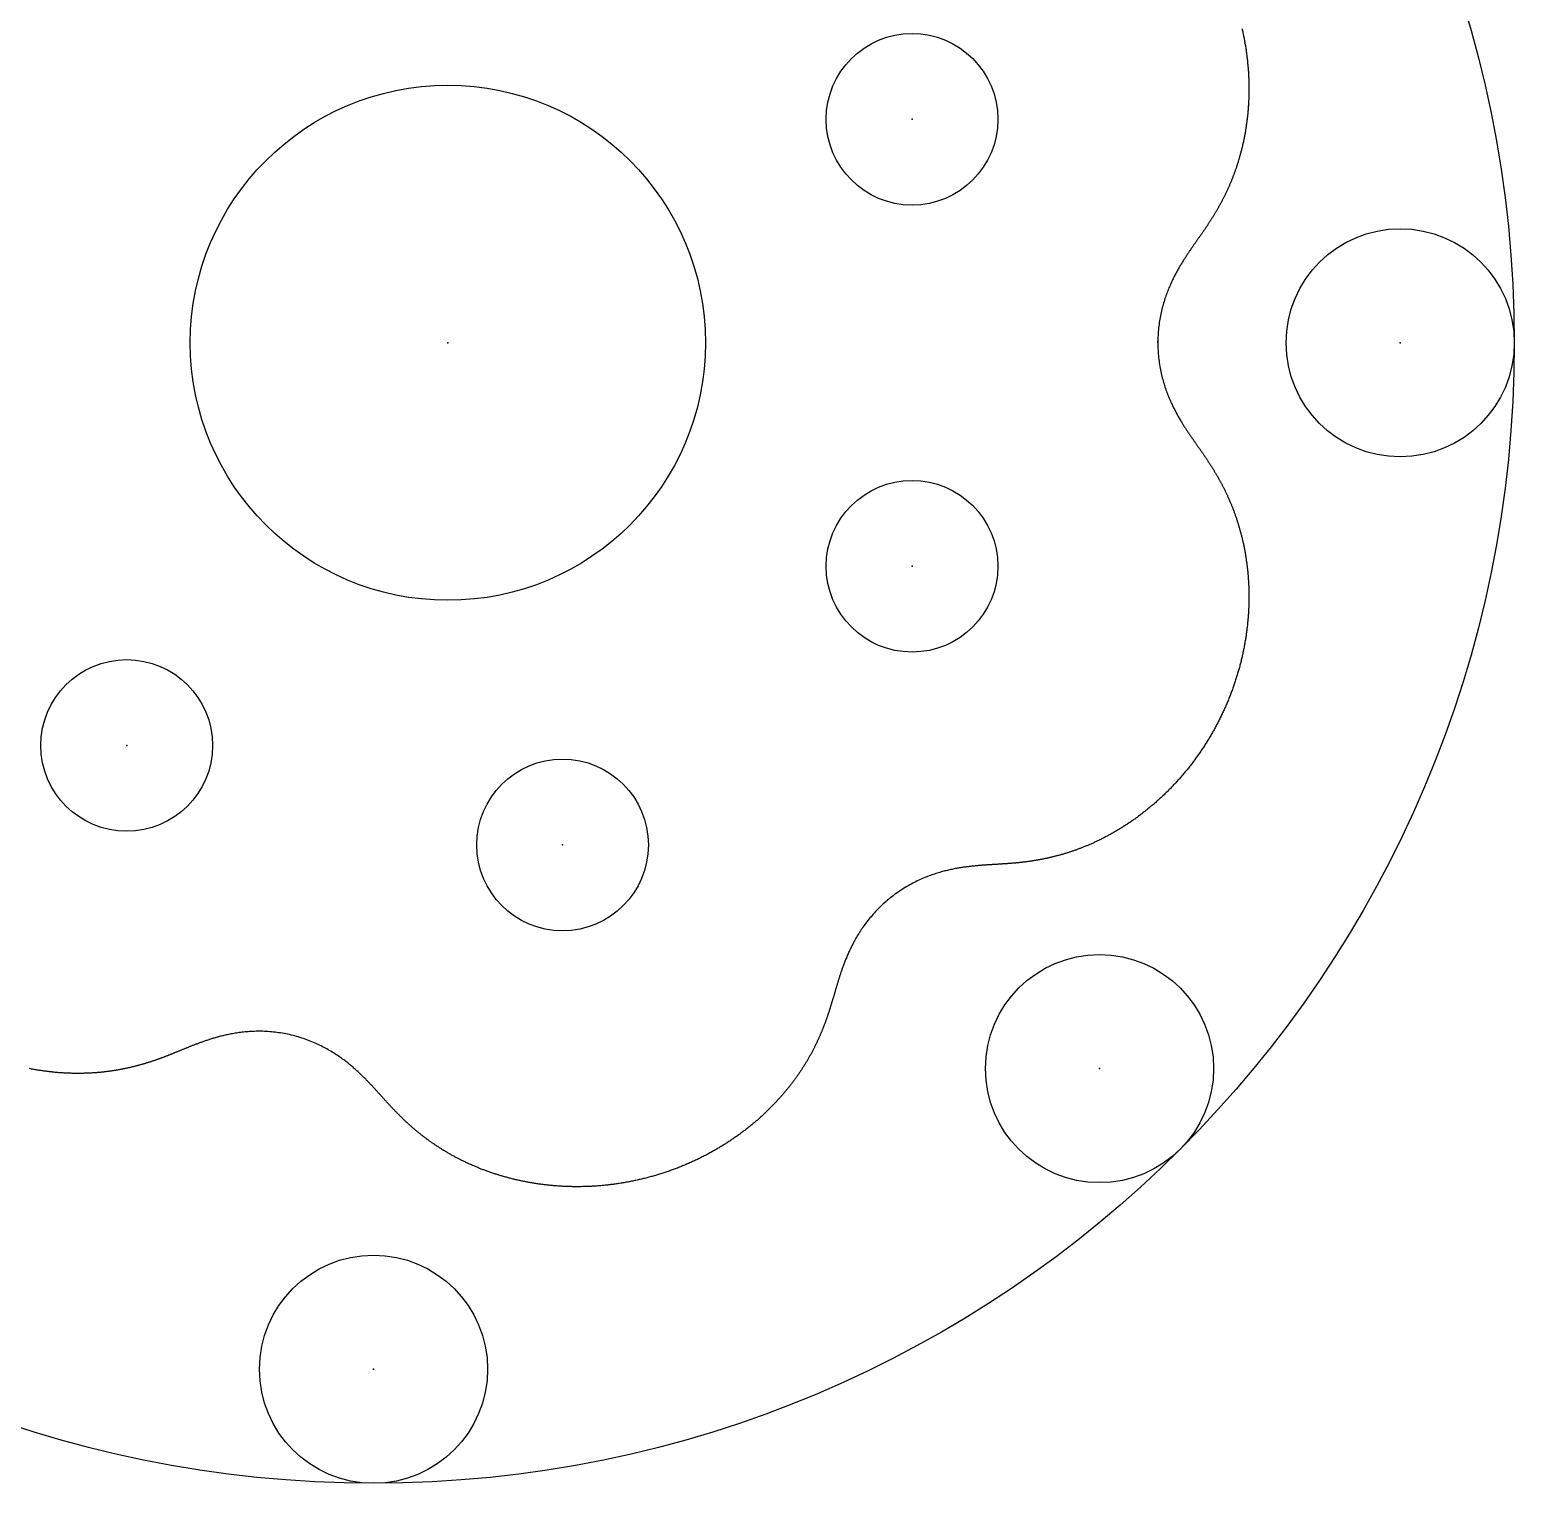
# Model space of a CAD drawing. Header units: metres. Extents: x -69 to 69, y -69 to 69.
# Drawn here: x -20.8 to 69.1, y -69.1 to 19 of the extents above; entities that cross this region are included whole.
import ezdxf

# ---------------------------------------------------------------- set-up
doc = ezdxf.new("R2010")
doc.units = ezdxf.units.M

msp = doc.modelspace()

# ---------------------------------------------------------------- linework, layer by layer
at = {"color": 1}
msp.add_lwpolyline([(52.621, 19.03), (52.635, 18.967), (52.649, 18.903), (52.663, 18.839), (52.677, 18.775), (52.691, 18.711), (52.704, 18.647), (52.717, 18.583), (52.73, 18.519), (52.742, 18.455), (52.754, 18.391), (52.766, 18.327), (52.778, 18.264), (52.789, 18.2), (52.8, 18.136), (52.811, 18.072), (52.822, 18.009), (52.832, 17.945), (52.842, 17.881), (52.852, 17.818), (52.862, 17.754), (52.871, 17.691), (52.88, 17.627), (52.889, 17.564), (52.897, 17.501), (52.905, 17.437), (52.913, 17.374), (52.921, 17.311), (52.929, 17.248), (52.936, 17.185), (52.943, 17.122), (52.95, 17.059), (52.956, 16.996), (52.962, 16.933), (52.968, 16.87), (52.974, 16.808), (52.979, 16.745), (52.985, 16.682), (52.99, 16.62), (52.994, 16.558), (52.999, 16.495), (53.003, 16.433), (53.007, 16.371), (53.011, 16.309), (53.014, 16.247), (53.017, 16.185), (53.02, 16.123), (53.023, 16.062), (53.025, 16), (53.028, 15.939), (53.03, 15.877), (53.032, 15.816), (53.033, 15.755), (53.034, 15.694), (53.035, 15.633), (53.036, 15.572), (53.037, 15.511), (53.037, 15.451), (53.037, 15.39), (53.037, 15.33), (53.037, 15.269), (53.036, 15.209), (53.036, 15.149), (53.035, 15.089), (53.033, 15.029), (53.032, 14.97), (53.03, 14.91), (53.028, 14.851), (53.026, 14.791), (53.024, 14.732), (53.021, 14.673), (53.018, 14.614), (53.015, 14.556), (53.012, 14.497), (53.009, 14.439), (53.005, 14.38), (53.001, 14.322), (52.997, 14.264), (52.993, 14.206), (52.988, 14.149), (52.984, 14.091), (52.979, 14.033), (52.974, 13.976), (52.968, 13.919), (52.963, 13.862), (52.957, 13.805), (52.951, 13.749), (52.945, 13.692), (52.939, 13.636), (52.932, 13.58), (52.926, 13.524), (52.919, 13.468), (52.912, 13.412), (52.904, 13.357), (52.897, 13.301), (52.889, 13.246), (52.881, 13.191), (52.873, 13.136), (52.865, 13.082), (52.857, 13.027), (52.848, 12.973), (52.84, 12.919), (52.831, 12.865), (52.822, 12.811), (52.812, 12.757), (52.803, 12.704), (52.794, 12.651), (52.784, 12.598), (52.774, 12.545), (52.764, 12.492), (52.754, 12.44), (52.743, 12.387), (52.733, 12.335), (52.722, 12.283), (52.711, 12.232), (52.7, 12.18), (52.689, 12.129), (52.678, 12.078), (52.666, 12.027), (52.655, 11.976), (52.643, 11.925), (52.631, 11.875), (52.619, 11.825), (52.607, 11.775), (52.594, 11.725), (52.582, 11.675), (52.569, 11.626), (52.557, 11.577), (52.544, 11.528), (52.531, 11.479), (52.518, 11.43), (52.504, 11.382), (52.491, 11.334), (52.477, 11.286), (52.464, 11.238), (52.45, 11.19), (52.436, 11.143), (52.422, 11.096), (52.408, 11.049), (52.394, 11.002), (52.38, 10.956), (52.365, 10.909), (52.351, 10.863), (52.336, 10.817), (52.321, 10.771), (52.306, 10.726), (52.291, 10.681), (52.276, 10.635), (52.261, 10.591), (52.246, 10.546), (52.23, 10.501), (52.215, 10.457), (52.199, 10.413), (52.184, 10.369), (52.168, 10.325), (52.152, 10.282), (52.136, 10.239), (52.12, 10.196), (52.104, 10.153), (52.088, 10.11), (52.072, 10.068), (52.055, 10.026), (52.039, 9.984), (52.023, 9.942), (52.006, 9.9), (51.989, 9.859), (51.973, 9.818), (51.956, 9.777), (51.939, 9.736), (51.922, 9.695), (51.905, 9.655), (51.888, 9.615), (51.871, 9.575), (51.854, 9.535), (51.837, 9.495), (51.819, 9.456), (51.802, 9.417), (51.785, 9.378), (51.767, 9.339), (51.75, 9.3), (51.732, 9.262), (51.714, 9.224), (51.697, 9.186), (51.679, 9.148), (51.661, 9.11), (51.644, 9.073), (51.626, 9.036), (51.608, 8.999), (51.59, 8.962), (51.572, 8.925), (51.554, 8.889), (51.536, 8.852), (51.518, 8.816), (51.5, 8.78), (51.481, 8.745), (51.463, 8.709), (51.445, 8.674), (51.427, 8.639), (51.408, 8.603), (51.39, 8.569), (51.372, 8.534), (51.353, 8.499), (51.335, 8.465), (51.317, 8.431), (51.298, 8.397), (51.28, 8.363), (51.261, 8.329), (51.242, 8.296), (51.224, 8.262), (51.205, 8.229), (51.187, 8.196), (51.168, 8.163), (51.149, 8.13), (51.131, 8.098), (51.112, 8.065), (51.093, 8.033), (51.074, 8.001), (51.055, 7.969), (51.037, 7.937), (51.018, 7.905), (50.999, 7.873), (50.98, 7.842), (50.961, 7.811), (50.942, 7.779), (50.923, 7.748), (50.904, 7.717), (50.885, 7.686), (50.866, 7.655), (50.847, 7.625), (50.828, 7.594), (50.809, 7.564), (50.79, 7.533), (50.771, 7.503), (50.752, 7.473), (50.732, 7.443), (50.713, 7.413), (50.694, 7.383), (50.675, 7.353), (50.655, 7.323), (50.636, 7.293), (50.617, 7.264), (50.597, 7.234), (50.578, 7.205), (50.558, 7.175), (50.539, 7.146), (50.519, 7.116), (50.5, 7.087), (50.48, 7.058), (50.461, 7.028), (50.441, 6.999), (50.421, 6.97), (50.401, 6.941), (50.381, 6.911), (50.362, 6.882), (50.342, 6.853), (50.322, 6.824), (50.302, 6.795), (50.281, 6.765), (50.261, 6.736), (50.241, 6.707), (50.221, 6.678), (50.2, 6.648), (50.18, 6.619), (50.159, 6.589), (50.139, 6.56), (50.118, 6.53), (50.097, 6.501), (50.077, 6.471), (50.056, 6.441), (50.035, 6.411), (50.014, 6.381), (49.992, 6.351), (49.971, 6.32), (49.95, 6.29), (49.928, 6.259), (49.907, 6.229), (49.885, 6.198), (49.863, 6.167), (49.841, 6.135), (49.819, 6.104), (49.797, 6.072), (49.774, 6.04), (49.752, 6.008), (49.729, 5.976), (49.706, 5.943), (49.683, 5.91), (49.66, 5.877), (49.637, 5.844), (49.613, 5.81), (49.59, 5.776), (49.566, 5.741), (49.542, 5.707), (49.518, 5.671), (49.494, 5.636), (49.469, 5.6), (49.444, 5.564), (49.42, 5.527), (49.394, 5.49), (49.369, 5.452), (49.344, 5.414), (49.318, 5.376), (49.292, 5.337), (49.266, 5.297), (49.24, 5.257), (49.213, 5.216), (49.186, 5.175), (49.159, 5.133), (49.132, 5.09), (49.104, 5.047), (49.077, 5.003), (49.049, 4.959), (49.021, 4.913), (48.992, 4.867), (48.964, 4.821), (48.935, 4.773), (48.906, 4.725), (48.876, 4.675), (48.847, 4.625), (48.817, 4.574), (48.787, 4.522), (48.757, 4.469), (48.727, 4.415), (48.696, 4.36), (48.665, 4.304), (48.635, 4.247), (48.604, 4.189), (48.572, 4.13), (48.541, 4.07), (48.51, 4.008), (48.478, 3.945), (48.447, 3.881), (48.415, 3.816), (48.383, 3.75), (48.352, 3.682), (48.32, 3.613), (48.288, 3.543), (48.257, 3.471), (48.226, 3.398), (48.194, 3.323), (48.163, 3.247), (48.132, 3.17), (48.101, 3.091), (48.071, 3.011), (48.041, 2.929), (48.011, 2.846), (47.982, 2.761), (47.953, 2.675), (47.925, 2.587), (47.897, 2.498), (47.87, 2.408), (47.843, 2.316), (47.817, 2.222), (47.792, 2.128), (47.768, 2.032), (47.744, 1.934), (47.721, 1.835), (47.7, 1.735), (47.679, 1.634), (47.66, 1.532), (47.641, 1.428), (47.624, 1.324), (47.608, 1.218), (47.593, 1.112), (47.579, 1.005), (47.567, 0.897), (47.556, 0.788), (47.546, 0.679), (47.538, 0.569), (47.531, 0.458), (47.526, 0.348), (47.522, 0.236), (47.519, 0.125), (47.518, 0.014), (47.519, 0.097), (47.519, 0.097), (47.518, -0.014), (47.519, -0.125), (47.522, -0.236), (47.526, -0.348), (47.531, -0.458), (47.538, -0.569), (47.546, -0.679), (47.556, -0.788), (47.567, -0.897), (47.579, -1.005), (47.593, -1.112), (47.608, -1.218), (47.624, -1.324), (47.641, -1.428), (47.66, -1.532), (47.679, -1.634), (47.7, -1.735), (47.721, -1.835), (47.744, -1.934), (47.768, -2.032), (47.792, -2.128), (47.817, -2.222), (47.843, -2.316), (47.87, -2.408), (47.897, -2.498), (47.925, -2.587), (47.953, -2.675), (47.982, -2.761), (48.011, -2.846), (48.041, -2.929), (48.071, -3.011), (48.101, -3.091), (48.132, -3.17), (48.163, -3.247), (48.194, -3.323), (48.226, -3.398), (48.257, -3.471), (48.288, -3.543), (48.32, -3.613), (48.352, -3.682), (48.383, -3.75), (48.415, -3.816), (48.447, -3.881), (48.478, -3.945), (48.51, -4.008), (48.541, -4.07), (48.572, -4.13), (48.604, -4.189), (48.635, -4.247), (48.665, -4.304), (48.696, -4.36), (48.727, -4.415), (48.757, -4.469), (48.787, -4.522), (48.817, -4.574), (48.847, -4.625), (48.876, -4.675), (48.906, -4.725), (48.935, -4.773), (48.964, -4.821), (48.992, -4.867), (49.021, -4.913), (49.049, -4.959), (49.077, -5.003), (49.104, -5.047), (49.132, -5.09), (49.159, -5.133), (49.186, -5.175), (49.213, -5.216), (49.24, -5.257), (49.266, -5.297), (49.292, -5.337), (49.318, -5.376), (49.344, -5.414), (49.369, -5.452), (49.394, -5.49), (49.42, -5.527), (49.444, -5.564), (49.469, -5.6), (49.494, -5.636), (49.518, -5.671), (49.542, -5.707), (49.566, -5.741), (49.59, -5.776), (49.613, -5.81), (49.637, -5.844), (49.66, -5.877), (49.683, -5.91), (49.706, -5.943), (49.729, -5.976), (49.752, -6.008), (49.774, -6.04), (49.797, -6.072), (49.819, -6.104), (49.841, -6.135), (49.863, -6.167), (49.885, -6.198), (49.907, -6.229), (49.928, -6.259), (49.95, -6.29), (49.971, -6.32), (49.992, -6.351), (50.014, -6.381), (50.035, -6.411), (50.056, -6.441), (50.077, -6.471), (50.097, -6.501), (50.118, -6.53), (50.139, -6.56), (50.159, -6.589), (50.18, -6.619), (50.2, -6.648), (50.221, -6.678), (50.241, -6.707), (50.261, -6.736), (50.281, -6.765), (50.302, -6.795), (50.322, -6.824), (50.342, -6.853), (50.362, -6.882), (50.381, -6.911), (50.401, -6.941), (50.421, -6.97), (50.441, -6.999), (50.461, -7.028), (50.48, -7.058), (50.5, -7.087), (50.519, -7.116), (50.539, -7.146), (50.558, -7.175), (50.578, -7.205), (50.597, -7.234), (50.617, -7.264), (50.636, -7.293), (50.655, -7.323), (50.675, -7.353), (50.694, -7.383), (50.713, -7.413), (50.732, -7.443), (50.752, -7.473), (50.771, -7.503), (50.79, -7.533), (50.809, -7.564), (50.828, -7.594), (50.847, -7.625), (50.866, -7.655), (50.885, -7.686), (50.904, -7.717), (50.923, -7.748), (50.942, -7.779), (50.961, -7.811), (50.98, -7.842), (50.999, -7.873), (51.018, -7.905), (51.037, -7.937), (51.055, -7.969), (51.074, -8.001), (51.093, -8.033), (51.112, -8.065), (51.131, -8.098), (51.149, -8.13), (51.168, -8.163), (51.187, -8.196), (51.205, -8.229), (51.224, -8.262), (51.242, -8.296), (51.261, -8.329), (51.28, -8.363), (51.298, -8.397), (51.317, -8.431), (51.335, -8.465), (51.353, -8.499), (51.372, -8.534), (51.39, -8.569), (51.408, -8.603), (51.427, -8.639), (51.445, -8.674), (51.463, -8.709), (51.481, -8.745), (51.5, -8.78), (51.518, -8.816), (51.536, -8.852), (51.554, -8.889), (51.572, -8.925), (51.59, -8.962), (51.608, -8.999), (51.626, -9.036), (51.644, -9.073), (51.661, -9.11), (51.679, -9.148), (51.697, -9.186), (51.714, -9.224), (51.732, -9.262), (51.75, -9.3), (51.767, -9.339), (51.785, -9.378), (51.802, -9.417), (51.819, -9.456), (51.837, -9.495), (51.854, -9.535), (51.871, -9.575), (51.888, -9.615), (51.905, -9.655), (51.922, -9.695), (51.939, -9.736), (51.956, -9.777), (51.973, -9.818), (51.989, -9.859), (52.006, -9.9), (52.023, -9.942), (52.039, -9.984), (52.055, -10.026), (52.072, -10.068), (52.088, -10.11), (52.104, -10.153), (52.12, -10.196), (52.136, -10.239), (52.152, -10.282), (52.168, -10.325), (52.184, -10.369), (52.199, -10.413), (52.215, -10.457), (52.23, -10.501), (52.246, -10.546), (52.261, -10.591), (52.276, -10.635), (52.291, -10.681), (52.306, -10.726), (52.321, -10.771), (52.336, -10.817), (52.351, -10.863), (52.365, -10.909), (52.38, -10.956), (52.394, -11.002), (52.408, -11.049), (52.422, -11.096), (52.436, -11.143), (52.45, -11.19), (52.464, -11.238), (52.477, -11.286), (52.491, -11.334), (52.504, -11.382), (52.518, -11.43), (52.531, -11.479), (52.544, -11.528), (52.557, -11.577), (52.569, -11.626), (52.582, -11.675), (52.594, -11.725), (52.607, -11.775), (52.619, -11.825), (52.631, -11.875), (52.643, -11.925), (52.655, -11.976), (52.666, -12.027), (52.678, -12.078), (52.689, -12.129), (52.7, -12.18), (52.711, -12.232), (52.722, -12.283), (52.733, -12.335), (52.743, -12.387), (52.754, -12.44), (52.764, -12.492), (52.774, -12.545), (52.784, -12.598), (52.794, -12.651), (52.803, -12.704), (52.812, -12.757), (52.822, -12.811), (52.831, -12.865), (52.84, -12.919), (52.848, -12.973), (52.857, -13.027), (52.865, -13.082), (52.873, -13.136), (52.881, -13.191), (52.889, -13.246), (52.897, -13.301), (52.904, -13.357), (52.912, -13.412), (52.919, -13.468), (52.926, -13.524), (52.932, -13.58), (52.939, -13.636), (52.945, -13.692), (52.951, -13.749), (52.957, -13.805), (52.963, -13.862), (52.968, -13.919), (52.974, -13.976), (52.979, -14.033), (52.984, -14.091), (52.988, -14.149), (52.993, -14.206), (52.997, -14.264), (53.001, -14.322), (53.005, -14.38), (53.009, -14.439), (53.012, -14.497), (53.015, -14.556), (53.018, -14.614), (53.021, -14.673), (53.024, -14.732), (53.026, -14.791), (53.028, -14.851), (53.03, -14.91), (53.032, -14.97), (53.033, -15.029), (53.035, -15.089), (53.036, -15.149), (53.036, -15.209), (53.037, -15.269), (53.037, -15.33), (53.037, -15.39), (53.037, -15.451), (53.037, -15.511), (53.036, -15.572), (53.035, -15.633), (53.034, -15.694), (53.033, -15.755), (53.032, -15.816), (53.03, -15.877), (53.028, -15.939), (53.025, -16), (53.023, -16.062), (53.02, -16.123), (53.017, -16.185), (53.014, -16.247), (53.011, -16.309), (53.007, -16.371), (53.003, -16.433), (52.999, -16.495), (52.994, -16.558), (52.99, -16.62), (52.985, -16.682), (52.979, -16.745), (52.974, -16.808), (52.968, -16.87), (52.962, -16.933), (52.956, -16.996), (52.95, -17.059), (52.943, -17.122), (52.936, -17.185), (52.929, -17.248), (52.921, -17.311), (52.913, -17.374), (52.905, -17.437), (52.897, -17.501), (52.889, -17.564), (52.88, -17.627), (52.871, -17.691), (52.862, -17.754), (52.852, -17.818), (52.842, -17.881), (52.832, -17.945), (52.822, -18.009), (52.811, -18.072), (52.8, -18.136), (52.789, -18.2), (52.778, -18.264), (52.766, -18.327), (52.754, -18.391), (52.742, -18.455), (52.73, -18.519), (52.717, -18.583), (52.704, -18.647), (52.691, -18.711), (52.677, -18.775), (52.663, -18.839), (52.649, -18.903), (52.635, -18.967), (52.621, -19.03), (52.606, -19.094), (52.591, -19.158), (52.575, -19.222), (52.56, -19.286), (52.544, -19.35), (52.528, -19.414), (52.511, -19.478), (52.495, -19.542), (52.478, -19.606), (52.46, -19.67), (52.443, -19.734), (52.425, -19.797), (52.407, -19.861), (52.389, -19.925), (52.37, -19.989), (52.351, -20.052), (52.332, -20.116), (52.313, -20.18), (52.294, -20.243), (52.274, -20.307), (52.254, -20.371), (52.233, -20.434), (52.212, -20.497), (52.192, -20.561), (52.17, -20.624), (52.149, -20.687), (52.127, -20.751), (52.105, -20.814), (52.083, -20.877), (52.061, -20.94), (52.038, -21.003), (52.015, -21.066), (51.992, -21.129), (51.968, -21.192), (51.944, -21.254), (51.92, -21.317), (51.896, -21.38), (51.872, -21.442), (51.847, -21.505), (51.822, -21.567), (51.796, -21.629), (51.771, -21.691), (51.745, -21.753), (51.719, -21.815), (51.693, -21.877), (51.666, -21.939), (51.639, -22.001), (51.612, -22.062), (51.585, -22.124), (51.557, -22.185), (51.53, -22.247), (51.502, -22.308), (51.473, -22.369), (51.445, -22.43), (51.416, -22.491), (51.387, -22.552), (51.358, -22.612), (51.328, -22.673), (51.299, -22.733), (51.269, -22.794), (51.238, -22.854), (51.208, -22.914), (51.177, -22.974), (51.146, -23.033), (51.115, -23.093), (51.084, -23.153), (51.052, -23.212), (51.02, -23.271), (50.988, -23.33), (50.956, -23.389), (50.923, -23.448), (50.891, -23.507), (50.858, -23.565), (50.825, -23.624), (50.791, -23.682), (50.757, -23.74), (50.724, -23.798), (50.69, -23.856), (50.655, -23.914), (50.621, -23.971), (50.586, -24.028), (50.551, -24.086), (50.516, -24.143), (50.481, -24.199), (50.445, -24.256), (50.409, -24.313), (50.373, -24.369), (50.337, -24.425), (50.301, -24.481), (50.264, -24.537), (50.227, -24.593), (50.19, -24.648), (50.153, -24.703), (50.116, -24.758), (50.078, -24.813), (50.04, -24.868), (50.002, -24.923), (49.964, -24.977), (49.926, -25.031), (49.887, -25.085), (49.849, -25.139), (49.81, -25.193), (49.771, -25.246), (49.731, -25.299), (49.692, -25.352), (49.652, -25.405), (49.613, -25.458), (49.573, -25.51), (49.532, -25.562), (49.492, -25.614), (49.452, -25.666), (49.411, -25.718), (49.37, -25.769), (49.329, -25.82), (49.288, -25.871), (49.247, -25.922), (49.205, -25.973), (49.164, -26.023), (49.122, -26.073), (49.08, -26.123), (49.038, -26.173), (48.996, -26.222), (48.953, -26.271), (48.911, -26.321), (48.868, -26.369), (48.825, -26.418), (48.782, -26.466), (48.739, -26.514), (48.696, -26.562), (48.653, -26.61), (48.609, -26.658), (48.566, -26.705), (48.522, -26.752), (48.478, -26.799), (48.434, -26.845), (48.39, -26.891), (48.345, -26.938), (48.301, -26.983), (48.257, -27.029), (48.212, -27.074), (48.167, -27.12), (48.122, -27.164), (48.077, -27.209), (48.032, -27.254), (47.987, -27.298), (47.942, -27.342), (47.897, -27.385), (47.851, -27.429), (47.806, -27.472), (47.76, -27.515), (47.714, -27.558), (47.668, -27.6), (47.622, -27.643), (47.576, -27.685), (47.53, -27.726), (47.484, -27.768), (47.438, -27.809), (47.391, -27.85), (47.345, -27.891), (47.298, -27.931), (47.252, -27.972), (47.205, -28.012), (47.158, -28.051), (47.111, -28.091), (47.064, -28.13), (47.017, -28.169), (46.97, -28.208), (46.923, -28.246), (46.876, -28.285), (46.829, -28.323), (46.782, -28.36), (46.734, -28.398), (46.687, -28.435), (46.64, -28.472), (46.592, -28.509), (46.545, -28.545), (46.497, -28.582), (46.45, -28.618), (46.402, -28.653), (46.354, -28.689), (46.307, -28.724), (46.259, -28.759), (46.211, -28.794), (46.163, -28.828), (46.116, -28.862), (46.068, -28.896), (46.02, -28.93), (45.972, -28.963), (45.924, -28.996), (45.876, -29.029), (45.828, -29.062), (45.78, -29.094), (45.732, -29.127), (45.684, -29.158), (45.636, -29.19), (45.588, -29.221), (45.54, -29.253), (45.492, -29.283), (45.444, -29.314), (45.397, -29.344), (45.349, -29.375), (45.301, -29.404), (45.253, -29.434), (45.205, -29.463), (45.157, -29.493), (45.109, -29.521), (45.061, -29.55), (45.013, -29.578), (44.965, -29.606), (44.917, -29.634), (44.869, -29.662), (44.822, -29.689), (44.774, -29.716), (44.726, -29.743), (44.678, -29.77), (44.631, -29.796), (44.583, -29.822), (44.536, -29.848), (44.488, -29.874), (44.44, -29.899), (44.393, -29.924), (44.346, -29.949), (44.298, -29.974), (44.251, -29.998), (44.204, -30.022), (44.156, -30.046), (44.109, -30.07), (44.062, -30.094), (44.015, -30.117), (43.968, -30.14), (43.921, -30.162), (43.874, -30.185), (43.827, -30.207), (43.78, -30.229), (43.734, -30.251), (43.687, -30.273), (43.64, -30.294), (43.594, -30.315), (43.547, -30.336), (43.501, -30.357), (43.455, -30.377), (43.408, -30.397), (43.362, -30.417), (43.316, -30.437), (43.27, -30.456), (43.224, -30.476), (43.178, -30.495), (43.133, -30.514), (43.087, -30.532), (43.041, -30.551), (42.996, -30.569), (42.951, -30.587), (42.905, -30.605), (42.86, -30.622), (42.815, -30.639), (42.77, -30.656), (42.725, -30.673), (42.68, -30.69), (42.635, -30.707), (42.591, -30.723), (42.546, -30.739), (42.502, -30.755), (42.457, -30.77), (42.413, -30.786), (42.369, -30.801), (42.325, -30.816), (42.281, -30.831), (42.237, -30.846), (42.194, -30.86), (42.15, -30.874), (42.107, -30.888), (42.063, -30.902), (42.02, -30.916), (41.977, -30.93), (41.934, -30.943), (41.891, -30.956), (41.848, -30.969), (41.805, -30.982), (41.763, -30.994), (41.72, -31.007), (41.678, -31.019), (41.636, -31.031), (41.594, -31.043), (41.552, -31.054), (41.51, -31.066), (41.468, -31.077), (41.426, -31.088), (41.385, -31.099), (41.343, -31.11), (41.302, -31.121), (41.261, -31.131), (41.22, -31.142), (41.179, -31.152), (41.138, -31.162), (41.098, -31.172), (41.057, -31.181), (41.017, -31.191), (40.976, -31.2), (40.936, -31.209), (40.896, -31.218), (40.856, -31.227), (40.816, -31.236), (40.776, -31.245), (40.737, -31.253), (40.697, -31.262), (40.658, -31.27), (40.619, -31.278), (40.58, -31.286), (40.541, -31.293), (40.502, -31.301), (40.463, -31.309), (40.424, -31.316), (40.386, -31.323), (40.347, -31.33), (40.309, -31.337), (40.271, -31.344), (40.233, -31.351), (40.195, -31.357), (40.157, -31.364), (40.119, -31.37), (40.082, -31.376), (40.044, -31.383), (40.007, -31.389), (39.969, -31.395), (39.932, -31.4), (39.895, -31.406), (39.858, -31.412), (39.821, -31.417), (39.784, -31.422), (39.747, -31.428), (39.711, -31.433), (39.674, -31.438), (39.638, -31.443), (39.601, -31.448), (39.565, -31.452), (39.529, -31.457), (39.493, -31.462), (39.456, -31.466), (39.42, -31.47), (39.385, -31.475), (39.349, -31.479), (39.313, -31.483), (39.277, -31.487), (39.242, -31.491), (39.206, -31.495), (39.17, -31.499), (39.135, -31.503), (39.1, -31.506), (39.064, -31.51), (39.029, -31.513), (38.993, -31.517), (38.958, -31.52), (38.923, -31.524), (38.888, -31.527), (38.853, -31.53), (38.817, -31.533), (38.782, -31.536), (38.747, -31.539), (38.712, -31.542), (38.677, -31.545), (38.642, -31.548), (38.606, -31.551), (38.571, -31.554), (38.536, -31.556), (38.501, -31.559), (38.466, -31.562), (38.43, -31.564), (38.395, -31.567), (38.36, -31.569), (38.324, -31.572), (38.289, -31.574), (38.253, -31.577), (38.218, -31.579), (38.182, -31.581), (38.146, -31.584), (38.11, -31.586), (38.074, -31.588), (38.038, -31.591), (38.002, -31.593), (37.966, -31.595), (37.93, -31.598), (37.893, -31.6), (37.856, -31.602), (37.819, -31.604), (37.782, -31.607), (37.745, -31.609), (37.708, -31.611), (37.67, -31.613), (37.632, -31.616), (37.594, -31.618), (37.556, -31.62), (37.518, -31.623), (37.479, -31.625), (37.44, -31.627), (37.401, -31.63), (37.361, -31.632), (37.321, -31.635), (37.281, -31.637), (37.241, -31.64), (37.2, -31.643), (37.159, -31.645), (37.117, -31.648), (37.075, -31.651), (37.033, -31.654), (36.991, -31.657), (36.948, -31.66), (36.904, -31.664), (36.86, -31.667), (36.816, -31.67), (36.771, -31.674), (36.726, -31.678), (36.68, -31.681), (36.634, -31.685), (36.587, -31.69), (36.539, -31.694), (36.491, -31.698), (36.443, -31.703), (36.393, -31.708), (36.344, -31.713), (36.293, -31.718), (36.242, -31.724), (36.19, -31.73), (36.138, -31.736), (36.084, -31.742), (36.03, -31.749), (35.976, -31.755), (35.92, -31.763), (35.864, -31.77), (35.807, -31.778), (35.749, -31.787), (35.69, -31.795), (35.631, -31.804), (35.57, -31.814), (35.509, -31.824), (35.447, -31.835), (35.384, -31.846), (35.319, -31.857), (35.254, -31.869), (35.188, -31.882), (35.121, -31.896), (35.053, -31.91), (34.984, -31.924), (34.914, -31.94), (34.843, -31.956), (34.771, -31.973), (34.698, -31.991), (34.624, -32.009), (34.549, -32.029), (34.473, -32.049), (34.396, -32.07), (34.318, -32.093), (34.239, -32.116), (34.159, -32.141), (34.077, -32.166), (33.995, -32.193), (33.912, -32.22), (33.829, -32.25), (33.744, -32.28), (33.658, -32.311), (33.572, -32.344), (33.484, -32.378), (33.396, -32.414), (33.308, -32.451), (33.218, -32.489), (33.129, -32.529), (33.038, -32.571), (32.947, -32.613), (32.856, -32.658), (32.764, -32.704), (32.672, -32.751), (32.58, -32.8), (32.487, -32.851), (32.395, -32.903), (32.302, -32.956), (32.21, -33.011), (32.117, -33.068), (32.025, -33.126), (31.933, -33.186), (31.842, -33.247), (31.751, -33.31), (31.661, -33.374), (31.571, -33.439), (31.482, -33.506), (31.394, -33.574), (31.306, -33.643), (31.22, -33.713), (31.135, -33.784), (31.05, -33.856), (30.967, -33.93), (30.885, -34.004), (30.804, -34.079), (30.725, -34.155), (30.647, -34.231), (30.57, -34.308), (30.495, -34.386), (30.421, -34.464), (30.349, -34.542), (30.278, -34.621), (30.209, -34.7), (30.141, -34.779), (30.075, -34.858), (30.011, -34.938), (29.948, -35.017), (29.886, -35.096), (29.826, -35.175), (29.768, -35.254), (29.711, -35.332), (29.656, -35.41), (29.603, -35.488), (29.55, -35.565), (29.5, -35.642), (29.45, -35.718), (29.403, -35.794), (29.356, -35.869), (29.311, -35.943), (29.267, -36.017), (29.225, -36.09), (29.184, -36.163), (29.144, -36.234), (29.105, -36.305), (29.068, -36.375), (29.031, -36.445), (28.996, -36.513), (28.962, -36.581), (28.929, -36.648), (28.897, -36.714), (28.866, -36.779), (28.835, -36.844), (28.806, -36.907), (28.777, -36.97), (28.75, -37.032), (28.723, -37.094), (28.697, -37.154), (28.672, -37.214), (28.647, -37.272), (28.623, -37.331), (28.6, -37.388), (28.578, -37.444), (28.556, -37.5), (28.534, -37.555), (28.513, -37.609), (28.493, -37.663), (28.474, -37.716), (28.454, -37.768), (28.436, -37.82), (28.417, -37.871), (28.4, -37.921), (28.382, -37.97), (28.365, -38.019), (28.348, -38.068), (28.332, -38.116), (28.316, -38.163), (28.301, -38.209), (28.286, -38.256), (28.271, -38.301), (28.256, -38.346), (28.242, -38.391), (28.227, -38.435), (28.214, -38.479), (28.2, -38.522), (28.187, -38.565), (28.173, -38.607), (28.161, -38.649), (28.148, -38.69), (28.135, -38.731), (28.123, -38.772), (28.111, -38.812), (28.099, -38.852), (28.087, -38.892), (28.075, -38.931), (28.063, -38.97), (28.052, -39.009), (28.04, -39.048), (28.029, -39.086), (28.018, -39.124), (28.007, -39.161), (27.996, -39.199), (27.985, -39.236), (27.974, -39.273), (27.963, -39.309), (27.953, -39.346), (27.942, -39.382), (27.932, -39.418), (27.921, -39.454), (27.911, -39.49), (27.9, -39.525), (27.89, -39.561), (27.879, -39.596), (27.869, -39.631), (27.859, -39.666), (27.849, -39.701), (27.838, -39.736), (27.828, -39.77), (27.818, -39.805), (27.807, -39.839), (27.797, -39.873), (27.787, -39.908), (27.777, -39.942), (27.766, -39.976), (27.756, -40.01), (27.746, -40.044), (27.735, -40.078), (27.725, -40.111), (27.715, -40.145), (27.704, -40.179), (27.694, -40.213), (27.683, -40.246), (27.673, -40.28), (27.662, -40.314), (27.652, -40.347), (27.641, -40.381), (27.63, -40.415), (27.619, -40.448), (27.608, -40.482), (27.598, -40.515), (27.587, -40.549), (27.576, -40.583), (27.564, -40.616), (27.553, -40.65), (27.542, -40.683), (27.531, -40.717), (27.519, -40.751), (27.508, -40.785), (27.496, -40.818), (27.485, -40.852), (27.473, -40.886), (27.461, -40.92), (27.449, -40.954), (27.437, -40.988), (27.425, -41.022), (27.413, -41.056), (27.4, -41.09), (27.388, -41.124), (27.375, -41.159), (27.363, -41.193), (27.35, -41.227), (27.337, -41.262), (27.324, -41.296), (27.311, -41.331), (27.298, -41.365), (27.284, -41.4), (27.271, -41.435), (27.257, -41.47), (27.244, -41.504), (27.23, -41.539), (27.216, -41.574), (27.202, -41.61), (27.187, -41.645), (27.173, -41.68), (27.159, -41.715), (27.144, -41.751), (27.129, -41.786), (27.114, -41.822), (27.099, -41.858), (27.084, -41.893), (27.068, -41.929), (27.053, -41.965), (27.037, -42.001), (27.021, -42.037), (27.005, -42.073), (26.989, -42.11), (26.973, -42.146), (26.956, -42.182), (26.94, -42.219), (26.923, -42.255), (26.906, -42.292), (26.889, -42.329), (26.872, -42.366), (26.854, -42.403), (26.836, -42.44), (26.819, -42.477), (26.801, -42.514), (26.782, -42.551), (26.764, -42.588), (26.746, -42.626), (26.727, -42.663), (26.708, -42.701), (26.689, -42.739), (26.67, -42.776), (26.65, -42.814), (26.631, -42.852), (26.611, -42.89), (26.591, -42.928), (26.57, -42.966), (26.55, -43.004), (26.529, -43.043), (26.509, -43.081), (26.488, -43.12), (26.466, -43.158), (26.445, -43.197), (26.423, -43.235), (26.402, -43.274), (26.38, -43.313), (26.357, -43.352), (26.335, -43.391), (26.312, -43.43), (26.289, -43.469), (26.266, -43.508), (26.243, -43.547), (26.22, -43.587), (26.196, -43.626), (26.172, -43.665), (26.148, -43.705), (26.124, -43.744), (26.099, -43.784), (26.074, -43.824), (26.049, -43.863), (26.024, -43.903), (25.999, -43.943), (25.973, -43.983), (25.947, -44.023), (25.921, -44.063), (25.895, -44.103), (25.868, -44.143), (25.841, -44.183), (25.814, -44.223), (25.787, -44.263), (25.76, -44.303), (25.732, -44.344), (25.704, -44.384), (25.676, -44.424), (25.647, -44.465), (25.619, -44.505), (25.59, -44.546), (25.561, -44.586), (25.531, -44.627), (25.502, -44.667), (25.472, -44.708), (25.442, -44.748), (25.412, -44.789), (25.381, -44.829), (25.35, -44.87), (25.319, -44.911), (25.288, -44.951), (25.256, -44.992), (25.225, -45.033), (25.193, -45.074), (25.16, -45.114), (25.128, -45.155), (25.095, -45.196), (25.062, -45.236), (25.029, -45.277), (24.996, -45.318), (24.962, -45.359), (24.928, -45.399), (24.894, -45.44), (24.859, -45.481), (24.825, -45.522), (24.79, -45.562), (24.755, -45.603), (24.719, -45.644), (24.684, -45.684), (24.648, -45.725), (24.611, -45.766), (24.575, -45.806), (24.538, -45.847), (24.502, -45.887), (24.464, -45.928), (24.427, -45.968), (24.389, -46.009), (24.351, -46.049), (24.313, -46.09), (24.275, -46.13), (24.236, -46.17), (24.197, -46.211), (24.158, -46.251), (24.119, -46.291), (24.079, -46.331), (24.039, -46.371), (23.999, -46.411), (23.959, -46.451), (23.918, -46.491), (23.877, -46.531), (23.836, -46.571), (23.795, -46.611), (23.753, -46.651), (23.711, -46.69), (23.669, -46.73), (23.627, -46.769), (23.584, -46.809), (23.541, -46.848), (23.498, -46.887), (23.455, -46.927), (23.411, -46.966), (23.368, -47.005), (23.323, -47.044), (23.279, -47.083), (23.235, -47.121), (23.19, -47.16), (23.145, -47.199), (23.1, -47.237), (23.054, -47.276), (23.008, -47.314), (22.962, -47.352), (22.916, -47.39), (22.87, -47.429), (22.823, -47.466), (22.776, -47.504), (22.729, -47.542), (22.681, -47.58), (22.634, -47.617), (22.586, -47.655), (22.538, -47.692), (22.489, -47.729), (22.441, -47.766), (22.392, -47.803), (22.343, -47.84), (22.294, -47.877), (22.244, -47.913), (22.195, -47.95), (22.145, -47.986), (22.094, -48.022), (22.044, -48.058), (21.993, -48.094), (21.943, -48.13), (21.892, -48.165), (21.84, -48.201), (21.789, -48.236), (21.737, -48.271), (21.685, -48.306), (21.633, -48.341), (21.581, -48.376), (21.528, -48.411), (21.475, -48.445), (21.422, -48.479), (21.369, -48.514), (21.316, -48.548), (21.262, -48.581), (21.208, -48.615), (21.154, -48.649), (21.1, -48.682), (21.045, -48.715), (20.991, -48.748), (20.936, -48.781), (20.881, -48.814), (20.826, -48.846), (20.77, -48.878), (20.714, -48.91), (20.659, -48.942), (20.603, -48.974), (20.546, -49.006), (20.49, -49.037), (20.433, -49.068), (20.376, -49.099), (20.32, -49.13), (20.262, -49.161), (20.205, -49.191), (20.147, -49.222), (20.09, -49.252), (20.032, -49.282), (19.974, -49.311), (19.916, -49.341), (19.857, -49.37), (19.799, -49.399), (19.74, -49.428), (19.681, -49.457), (19.622, -49.485), (19.563, -49.514), (19.503, -49.542), (19.444, -49.57), (19.384, -49.597), (19.324, -49.625), (19.264, -49.652), (19.204, -49.679), (19.143, -49.706), (19.083, -49.732), (19.022, -49.758), (18.961, -49.785), (18.9, -49.811), (18.839, -49.836), (18.778, -49.862), (18.716, -49.887), (18.655, -49.912), (18.593, -49.937), (18.531, -49.961), (18.469, -49.986), (18.407, -50.01), (18.345, -50.034), (18.283, -50.057), (18.22, -50.081), (18.158, -50.104), (18.095, -50.127), (18.032, -50.149), (17.969, -50.172), (17.906, -50.194), (17.843, -50.216), (17.779, -50.238), (17.716, -50.259), (17.652, -50.28), (17.589, -50.301), (17.525, -50.322), (17.461, -50.343), (17.397, -50.363), (17.333, -50.383), (17.269, -50.403), (17.205, -50.422), (17.14, -50.442), (17.076, -50.461), (17.011, -50.479), (16.947, -50.498), (16.882, -50.516), (16.817, -50.534), (16.752, -50.552), (16.687, -50.569), (16.622, -50.587), (16.557, -50.604), (16.492, -50.62), (16.427, -50.637), (16.361, -50.653), (16.296, -50.669), (16.23, -50.685), (16.165, -50.7), (16.099, -50.715), (16.034, -50.73), (15.968, -50.745), (15.902, -50.759), (15.836, -50.773), (15.77, -50.787), (15.705, -50.801), (15.639, -50.814), (15.572, -50.827), (15.506, -50.84), (15.44, -50.853), (15.374, -50.865), (15.308, -50.877), (15.242, -50.889), (15.176, -50.9), (15.109, -50.912), (15.043, -50.923), (14.977, -50.933), (14.91, -50.944), (14.844, -50.954), (14.777, -50.964), (14.711, -50.973), (14.645, -50.983), (14.578, -50.992), (14.512, -51.001), (14.445, -51.009), (14.379, -51.018), (14.312, -51.026), (14.246, -51.033), (14.179, -51.041), (14.113, -51.048), (14.046, -51.055), (13.98, -51.062), (13.913, -51.068), (13.847, -51.075), (13.781, -51.08), (13.714, -51.086), (13.648, -51.091), (13.581, -51.097), (13.515, -51.101), (13.449, -51.106), (13.382, -51.11), (13.316, -51.114), (13.25, -51.118), (13.183, -51.122), (13.117, -51.125), (13.051, -51.128), (12.985, -51.131), (12.919, -51.133), (12.853, -51.135), (12.787, -51.137), (12.721, -51.139), (12.655, -51.14), (12.589, -51.142), (12.523, -51.142), (12.458, -51.143), (12.392, -51.143), (12.326, -51.144), (12.261, -51.143), (12.195, -51.143), (12.13, -51.142), (12.064, -51.141), (11.999, -51.14), (11.934, -51.139), (11.869, -51.137), (11.804, -51.135), (11.739, -51.133), (11.674, -51.131), (11.609, -51.128), (11.544, -51.125), (11.479, -51.122), (11.415, -51.118), (11.35, -51.115), (11.286, -51.111), (11.222, -51.107), (11.157, -51.102), (11.093, -51.097), (11.029, -51.093), (10.965, -51.087), (10.901, -51.082), (10.838, -51.076), (10.774, -51.07), (10.711, -51.064), (10.647, -51.058), (10.584, -51.051), (10.521, -51.045), (10.458, -51.037), (10.395, -51.03), (10.332, -51.023), (10.269, -51.015), (10.207, -51.007), (10.144, -50.999), (10.082, -50.99), (10.02, -50.981), (9.958, -50.972), (9.896, -50.963), (9.834, -50.954), (9.772, -50.944), (9.711, -50.934), (9.649, -50.924), (9.588, -50.914), (9.527, -50.904), (9.466, -50.893), (9.405, -50.882), (9.344, -50.871), (9.284, -50.86), (9.223, -50.848), (9.163, -50.836), (9.103, -50.824), (9.043, -50.812), (8.983, -50.8), (8.924, -50.787), (8.864, -50.774), (8.805, -50.761), (8.746, -50.748), (8.687, -50.734), (8.628, -50.721), (8.57, -50.707), (8.511, -50.693), (8.453, -50.679), (8.395, -50.664), (8.337, -50.65), (8.279, -50.635), (8.221, -50.62), (8.164, -50.605), (8.107, -50.59), (8.05, -50.574), (7.993, -50.558), (7.936, -50.542), (7.879, -50.526), (7.823, -50.51), (7.767, -50.494), (7.711, -50.477), (7.655, -50.46), (7.6, -50.443), (7.544, -50.426), (7.489, -50.409), (7.434, -50.391), (7.379, -50.374), (7.325, -50.356), (7.27, -50.338), (7.216, -50.32), (7.162, -50.302), (7.108, -50.283), (7.054, -50.265), (7.001, -50.246), (6.948, -50.227), (6.895, -50.208), (6.842, -50.189), (6.789, -50.169), (6.737, -50.15), (6.685, -50.13), (6.633, -50.111), (6.581, -50.091), (6.529, -50.071), (6.478, -50.05), (6.427, -50.03), (6.376, -50.01), (6.325, -49.989), (6.274, -49.968), (6.224, -49.947), (6.174, -49.927), (6.124, -49.905), (6.074, -49.884), (6.025, -49.863), (5.976, -49.841), (5.927, -49.82), (5.878, -49.798), (5.829, -49.776), (5.781, -49.754), (5.733, -49.732), (5.685, -49.71), (5.637, -49.688), (5.589, -49.666), (5.542, -49.643), (5.495, -49.621), (5.448, -49.598), (5.402, -49.575), (5.355, -49.552), (5.309, -49.529), (5.263, -49.506), (5.218, -49.483), (5.172, -49.46), (5.127, -49.437), (5.082, -49.413), (5.037, -49.39), (4.992, -49.366), (4.948, -49.343), (4.904, -49.319), (4.86, -49.295), (4.816, -49.271), (4.773, -49.247), (4.73, -49.223), (4.687, -49.199), (4.644, -49.175), (4.601, -49.151), (4.559, -49.127), (4.517, -49.102), (4.475, -49.078), (4.433, -49.053), (4.392, -49.029), (4.351, -49.004), (4.31, -48.979), (4.269, -48.955), (4.228, -48.93), (4.188, -48.905), (4.148, -48.88), (4.108, -48.855), (4.068, -48.83), (4.029, -48.806), (3.99, -48.78), (3.951, -48.755), (3.912, -48.73), (3.873, -48.705), (3.835, -48.68), (3.797, -48.655), (3.759, -48.629), (3.722, -48.604), (3.684, -48.579), (3.647, -48.553), (3.61, -48.528), (3.573, -48.503), (3.536, -48.477), (3.5, -48.452), (3.464, -48.426), (3.428, -48.401), (3.392, -48.375), (3.357, -48.35), (3.322, -48.324), (3.286, -48.299), (3.252, -48.273), (3.217, -48.247), (3.182, -48.222), (3.148, -48.196), (3.114, -48.171), (3.08, -48.145), (3.047, -48.119), (3.013, -48.094), (2.98, -48.068), (2.947, -48.042), (2.914, -48.017), (2.881, -47.991), (2.849, -47.965), (2.817, -47.94), (2.785, -47.914), (2.753, -47.888), (2.721, -47.862), (2.69, -47.837), (2.658, -47.811), (2.627, -47.785), (2.596, -47.76), (2.566, -47.734), (2.535, -47.708), (2.505, -47.683), (2.474, -47.657), (2.444, -47.632), (2.415, -47.606), (2.385, -47.58), (2.355, -47.555), (2.326, -47.529), (2.297, -47.503), (2.268, -47.478), (2.239, -47.452), (2.21, -47.427), (2.182, -47.401), (2.154, -47.376), (2.125, -47.35), (2.097, -47.325), (2.07, -47.299), (2.042, -47.274), (2.014, -47.248), (1.987, -47.223), (1.959, -47.197), (1.932, -47.172), (1.905, -47.146), (1.878, -47.121), (1.852, -47.095), (1.825, -47.07), (1.799, -47.044), (1.772, -47.019), (1.746, -46.994), (1.72, -46.968), (1.694, -46.943), (1.668, -46.917), (1.642, -46.892), (1.617, -46.867), (1.591, -46.841), (1.566, -46.816), (1.54, -46.79), (1.515, -46.765), (1.49, -46.74), (1.465, -46.714), (1.44, -46.689), (1.415, -46.663), (1.39, -46.638), (1.366, -46.612), (1.341, -46.587), (1.317, -46.562), (1.292, -46.536), (1.268, -46.511), (1.243, -46.485), (1.219, -46.459), (1.195, -46.434), (1.17, -46.408), (1.146, -46.383), (1.122, -46.357), (1.098, -46.331), (1.074, -46.305), (1.05, -46.28), (1.026, -46.254), (1.002, -46.228), (0.978, -46.202), (0.954, -46.176), (0.93, -46.15), (0.906, -46.124), (0.882, -46.097), (0.858, -46.071), (0.833, -46.045), (0.809, -46.018), (0.785, -45.992), (0.761, -45.965), (0.737, -45.939), (0.712, -45.912), (0.688, -45.885), (0.664, -45.858), (0.639, -45.831), (0.615, -45.804), (0.59, -45.776), (0.565, -45.749), (0.54, -45.721), (0.515, -45.694), (0.49, -45.666), (0.465, -45.638), (0.44, -45.61), (0.414, -45.581), (0.389, -45.553), (0.363, -45.524), (0.337, -45.495), (0.31, -45.467), (0.284, -45.437), (0.258, -45.408), (0.231, -45.378), (0.204, -45.349), (0.176, -45.319), (0.149, -45.288), (0.121, -45.258), (0.093, -45.227), (0.065, -45.196), (0.036, -45.165), (0.007, -45.134), (-0.022, -45.102), (-0.052, -45.07), (-0.082, -45.038), (-0.112, -45.005), (-0.143, -44.972), (-0.174, -44.939), (-0.206, -44.906), (-0.238, -44.872), (-0.271, -44.838), (-0.304, -44.803), (-0.337, -44.769), (-0.371, -44.734), (-0.406, -44.698), (-0.441, -44.662), (-0.476, -44.626), (-0.512, -44.59), (-0.549, -44.553), (-0.587, -44.515), (-0.625, -44.478), (-0.664, -44.44), (-0.703, -44.401), (-0.744, -44.362), (-0.785, -44.323), (-0.827, -44.283), (-0.869, -44.243), (-0.913, -44.203), (-0.957, -44.162), (-1.002, -44.12), (-1.049, -44.079), (-1.096, -44.036), (-1.144, -43.994), (-1.193, -43.951), (-1.243, -43.908), (-1.294, -43.864), (-1.347, -43.82), (-1.4, -43.775), (-1.455, -43.731), (-1.51, -43.686), (-1.567, -43.64), (-1.626, -43.594), (-1.685, -43.548), (-1.746, -43.502), (-1.808, -43.455), (-1.872, -43.409), (-1.937, -43.362), (-2.003, -43.314), (-2.071, -43.267), (-2.14, -43.22), (-2.21, -43.172), (-2.282, -43.125), (-2.356, -43.077), (-2.431, -43.03), (-2.508, -42.982), (-2.586, -42.935), (-2.666, -42.888), (-2.747, -42.841), (-2.83, -42.794), (-2.914, -42.748), (-3, -42.702), (-3.087, -42.657), (-3.176, -42.612), (-3.266, -42.568), (-3.358, -42.524), (-3.451, -42.481), (-3.546, -42.438), (-3.642, -42.397), (-3.739, -42.356), (-3.837, -42.316), (-3.937, -42.277), (-4.038, -42.24), (-4.14, -42.203), (-4.243, -42.167), (-4.347, -42.133), (-4.452, -42.1), (-4.557, -42.068), (-4.664, -42.037), (-4.771, -42.008), (-4.878, -41.98), (-4.987, -41.953), (-5.095, -41.928), (-5.204, -41.904), (-5.313, -41.882), (-5.422, -41.861), (-5.531, -41.842), (-5.64, -41.824), (-5.749, -41.808), (-5.858, -41.794), (-5.966, -41.78), (-6.074, -41.768), (-6.182, -41.758), (-6.289, -41.749), (-6.395, -41.742), (-6.501, -41.736), (-6.606, -41.731), (-6.71, -41.727), (-6.813, -41.725), (-6.915, -41.724), (-7.016, -41.724), (-7.116, -41.726), (-7.215, -41.728), (-7.313, -41.732), (-7.41, -41.736), (-7.505, -41.742), (-7.599, -41.749), (-7.692, -41.756), (-7.783, -41.764), (-7.874, -41.773), (-7.962, -41.783), (-8.05, -41.794), (-8.136, -41.805), (-8.221, -41.817), (-8.305, -41.829), (-8.387, -41.843), (-8.468, -41.856), (-8.547, -41.87), (-8.625, -41.884), (-8.702, -41.899), (-8.777, -41.914), (-8.852, -41.93), (-8.925, -41.946), (-8.996, -41.962), (-9.067, -41.978), (-9.136, -41.995), (-9.204, -42.012), (-9.271, -42.029), (-9.336, -42.046), (-9.401, -42.063), (-9.464, -42.08), (-9.526, -42.098), (-9.588, -42.115), (-9.648, -42.133), (-9.707, -42.15), (-9.765, -42.168), (-9.822, -42.185), (-9.879, -42.203), (-9.934, -42.221), (-9.988, -42.238), (-10.042, -42.256), (-10.095, -42.273), (-10.147, -42.291), (-10.198, -42.308), (-10.248, -42.326), (-10.298, -42.343), (-10.347, -42.36), (-10.395, -42.377), (-10.442, -42.394), (-10.489, -42.411), (-10.535, -42.428), (-10.581, -42.445), (-10.626, -42.462), (-10.67, -42.479), (-10.714, -42.495), (-10.757, -42.512), (-10.8, -42.528), (-10.842, -42.544), (-10.884, -42.561), (-10.925, -42.577), (-10.966, -42.593), (-11.006, -42.608), (-11.046, -42.624), (-11.085, -42.64), (-11.125, -42.656), (-11.163, -42.671), (-11.202, -42.687), (-11.24, -42.702), (-11.278, -42.717), (-11.315, -42.732), (-11.352, -42.747), (-11.389, -42.762), (-11.426, -42.777), (-11.462, -42.792), (-11.498, -42.807), (-11.534, -42.821), (-11.569, -42.836), (-11.605, -42.85), (-11.64, -42.865), (-11.675, -42.879), (-11.709, -42.893), (-11.744, -42.907), (-11.779, -42.921), (-11.813, -42.935), (-11.847, -42.949), (-11.881, -42.963), (-11.915, -42.977), (-11.949, -42.991), (-11.982, -43.004), (-12.016, -43.018), (-12.049, -43.032), (-12.083, -43.045), (-12.116, -43.059), (-12.149, -43.072), (-12.182, -43.085), (-12.215, -43.098), (-12.248, -43.112), (-12.281, -43.125), (-12.314, -43.138), (-12.347, -43.151), (-12.38, -43.164), (-12.413, -43.177), (-12.446, -43.19), (-12.479, -43.203), (-12.512, -43.215), (-12.545, -43.228), (-12.577, -43.241), (-12.61, -43.253), (-12.643, -43.266), (-12.676, -43.279), (-12.709, -43.291), (-12.742, -43.304), (-12.775, -43.316), (-12.809, -43.328), (-12.842, -43.341), (-12.875, -43.353), (-12.908, -43.365), (-12.942, -43.377), (-12.975, -43.39), (-13.008, -43.402), (-13.042, -43.414), (-13.076, -43.426), (-13.109, -43.438), (-13.143, -43.45), (-13.177, -43.461), (-13.211, -43.473), (-13.245, -43.485), (-13.279, -43.497), (-13.314, -43.508), (-13.348, -43.52), (-13.382, -43.532), (-13.417, -43.543), (-13.452, -43.555), (-13.487, -43.566), (-13.521, -43.578), (-13.557, -43.589), (-13.592, -43.6), (-13.627, -43.611), (-13.662, -43.623), (-13.698, -43.634), (-13.734, -43.645), (-13.77, -43.656), (-13.806, -43.667), (-13.842, -43.678), (-13.878, -43.689), (-13.914, -43.699), (-13.951, -43.71), (-13.988, -43.721), (-14.024, -43.731), (-14.061, -43.742), (-14.099, -43.753), (-14.136, -43.763), (-14.173, -43.773), (-14.211, -43.784), (-14.249, -43.794), (-14.287, -43.804), (-14.325, -43.814), (-14.363, -43.824), (-14.401, -43.834), (-14.44, -43.844), (-14.479, -43.854), (-14.518, -43.864), (-14.557, -43.873), (-14.596, -43.883), (-14.636, -43.892), (-14.675, -43.902), (-14.715, -43.911), (-14.755, -43.92), (-14.795, -43.93), (-14.835, -43.939), (-14.876, -43.948), (-14.916, -43.957), (-14.957, -43.965), (-14.998, -43.974), (-15.039, -43.983), (-15.081, -43.991), (-15.122, -44), (-15.164, -44.008), (-15.206, -44.017), (-15.248, -44.025), (-15.29, -44.033), (-15.333, -44.041), (-15.375, -44.049), (-15.418, -44.056), (-15.461, -44.064), (-15.504, -44.072), (-15.548, -44.079), (-15.591, -44.086), (-15.635, -44.094), (-15.679, -44.101), (-15.723, -44.108), (-15.767, -44.115), (-15.812, -44.121), (-15.856, -44.128), (-15.901, -44.134), (-15.946, -44.141), (-15.991, -44.147), (-16.037, -44.153), (-16.082, -44.159), (-16.128, -44.165), (-16.174, -44.171), (-16.22, -44.176), (-16.266, -44.182), (-16.313, -44.187), (-16.359, -44.192), (-16.406, -44.197), (-16.453, -44.202), (-16.5, -44.207), (-16.548, -44.212), (-16.595, -44.216), (-16.643, -44.221), (-16.691, -44.225), (-16.739, -44.229), (-16.787, -44.233), (-16.836, -44.237), (-16.884, -44.24), (-16.933, -44.244), (-16.982, -44.247), (-17.031, -44.25), (-17.08, -44.253), (-17.13, -44.256), (-17.179, -44.258), (-17.229, -44.261), (-17.279, -44.263), (-17.329, -44.265), (-17.38, -44.267), (-17.43, -44.269), (-17.481, -44.271), (-17.532, -44.272), (-17.583, -44.273), (-17.634, -44.274), (-17.685, -44.275), (-17.736, -44.276), (-17.788, -44.277), (-17.84, -44.277), (-17.892, -44.277), (-17.944, -44.277), (-17.996, -44.277), (-18.049, -44.277), (-18.101, -44.276), (-18.154, -44.275), (-18.207, -44.274), (-18.26, -44.273), (-18.313, -44.272), (-18.366, -44.27), (-18.42, -44.269), (-18.473, -44.267), (-18.527, -44.264), (-18.581, -44.262), (-18.635, -44.26), (-18.689, -44.257), (-18.744, -44.254), (-18.798, -44.251), (-18.853, -44.247), (-18.907, -44.244), (-18.962, -44.24), (-19.017, -44.236), (-19.072, -44.232), (-19.128, -44.227), (-19.183, -44.223), (-19.238, -44.218), (-19.294, -44.213), (-19.35, -44.207), (-19.406, -44.202), (-19.462, -44.196), (-19.518, -44.19), (-19.574, -44.184), (-19.63, -44.177), (-19.687, -44.171), (-19.743, -44.164), (-19.8, -44.157), (-19.857, -44.149), (-19.914, -44.142), (-19.971, -44.134), (-20.028, -44.126), (-20.085, -44.118), (-20.142, -44.109), (-20.2, -44.101), (-20.257, -44.092), (-20.315, -44.082), (-20.373, -44.073), (-20.43, -44.063), (-20.488, -44.053), (-20.546, -44.043), (-20.604, -44.033), (-20.662, -44.022), (-20.72, -44.011), (-20.779, -44), (-20.837, -43.989)], dxfattribs=at)
at = {"color": 7}
msp.add_circle((0, 0), 69.118, dxfattribs=at)
at = {"color": 6}
for centre in [(32.628, 13.543), (32.628, -13.543), (-14.956, -24.404), (11.451, -30.432)]:
    msp.add_circle(centre, 5.202, dxfattribs=at)
at = {"color": 5}
msp.add_circle((4.505, 0), 15.607, dxfattribs=at)
at = {"color": 4}
for centre in [(62.206, 0), (43.986, -43.986), (0, -62.206)]:
    msp.add_circle(centre, 6.912, dxfattribs=at)
at = {"color": 3}
for p in [(32.628, 13.543), (4.505, 0), (32.628, -13.543), (-14.956, -24.404), (11.451, -30.432)]:
    msp.add_point(p, dxfattribs=at)
at = {"color": 2}
for p in [(62.206, 0), (43.986, -43.986), (0, -62.206)]:
    msp.add_point(p, dxfattribs=at)

doc.saveas('drawing.dxf')
